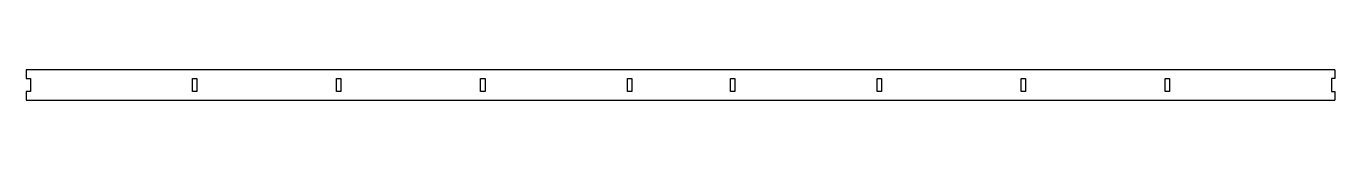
# Model space of a CAD drawing. Header units: inches. Extents: x -3 to 587, y 7 to 21.
import ezdxf

# ---------------------------------------------------------------- set-up
doc = ezdxf.new("R2010")
doc.units = ezdxf.units.IN
doc.header["$MEASUREMENT"] = 0

msp = doc.modelspace()

# ---------------------------------------------------------------- linework, layer by layer
for p, q in [((587.36, 20.94), (-2.93, 20.94)), ((-2.93, 20.94), (-2.93, 17.14)), ((587.36, 20.94), (587.36, 17.14)), ((-2.93, 17.14), (-0.93, 17.14)), ((-0.93, 17.14), (-0.93, 11.14)), ((72.07, 14.14), (72.07, 17.14)), ((72.07, 17.14), (74.07, 17.14)), ((72.07, 11.14), (72.07, 14.14)), ((74.07, 17.14), (74.07, 11.14)), ((137.07, 14.14), (137.07, 17.14)), ((137.07, 17.14), (139.07, 17.14)), ((137.07, 11.14), (137.07, 14.14)), ((139.07, 17.14), (139.07, 11.14)), ((202.07, 14.14), (202.07, 17.14)), ((202.07, 17.14), (204.07, 17.14)), ((202.07, 11.14), (202.07, 14.14)), ((204.07, 17.14), (204.07, 11.14)), ((314.77, 14.14), (314.77, 17.14)), ((314.77, 17.14), (316.77, 17.14)), ((314.77, 11.14), (314.77, 14.14)), ((316.77, 17.14), (316.77, 11.14)), ((380.86, 14.14), (380.86, 17.14)), ((380.86, 17.14), (382.86, 17.14)), ((380.86, 11.14), (380.86, 14.14)), ((382.86, 17.14), (382.86, 11.14)), ((445.86, 14.14), (445.86, 17.14)), ((445.86, 17.14), (447.86, 17.14)), ((445.86, 11.14), (445.86, 14.14)), ((447.86, 17.14), (447.86, 11.14)), ((510.86, 14.14), (510.86, 17.14)), ((510.86, 17.14), (512.86, 17.14)), ((510.86, 11.14), (510.86, 14.14)), ((512.86, 17.14), (512.86, 11.14)), ((587.36, 17.14), (585.86, 17.14)), ((585.86, 17.14), (585.86, 11.14)), ((-2.93, 11.14), (-2.93, 7.34)), ((-0.93, 11.14), (-2.93, 11.14)), ((-2.93, 7.34), (587.36, 7.34)), ((74.07, 11.14), (72.07, 11.14)), ((139.07, 11.14), (137.07, 11.14)), ((204.07, 11.14), (202.07, 11.14)), ((316.77, 11.14), (314.77, 11.14)), ((382.86, 11.14), (380.86, 11.14)), ((447.86, 11.14), (445.86, 11.14)), ((512.86, 11.14), (510.86, 11.14)), ((585.86, 11.14), (587.36, 11.14)), ((587.36, 11.14), (587.36, 7.34))]:
    msp.add_line(p, q)
at = {"color": 244, "true_color": 0x991b1e}
for p, q in [((268.27, 14.14), (268.27, 17.14)), ((268.27, 17.14), (270.27, 17.14)), ((268.27, 11.14), (268.27, 14.14)), ((270.27, 17.14), (270.27, 11.14)), ((270.27, 11.14), (268.27, 11.14))]:
    msp.add_line(p, q, dxfattribs=at)

doc.saveas('drawing.dxf')
